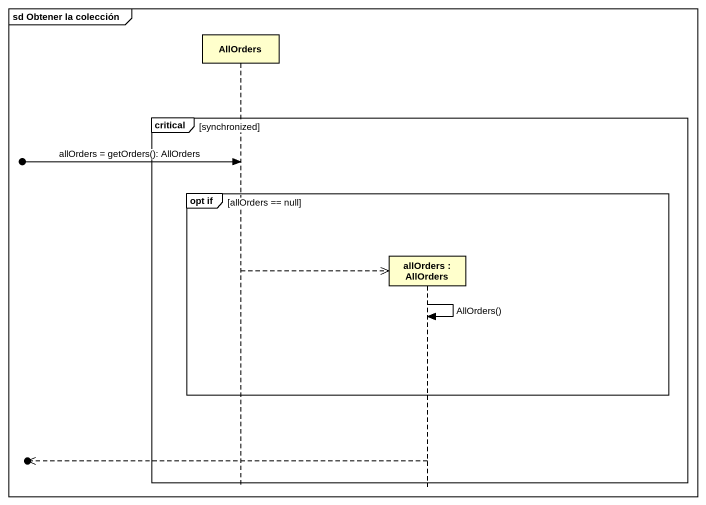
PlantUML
@startuml
mainframe sd Obtener la colección
hide footbox
participant AllOrders
participant "allOrders : AllOrders" as allOrders

critical synchronized
  [o-> AllOrders : allOrders = getOrders(): AllOrders
  group opt if [allOrders == null]
    AllOrders -->> allOrders **
    allOrders -> allOrders : AllOrders()
  end
  [o<<-- allOrders
end
@enduml
